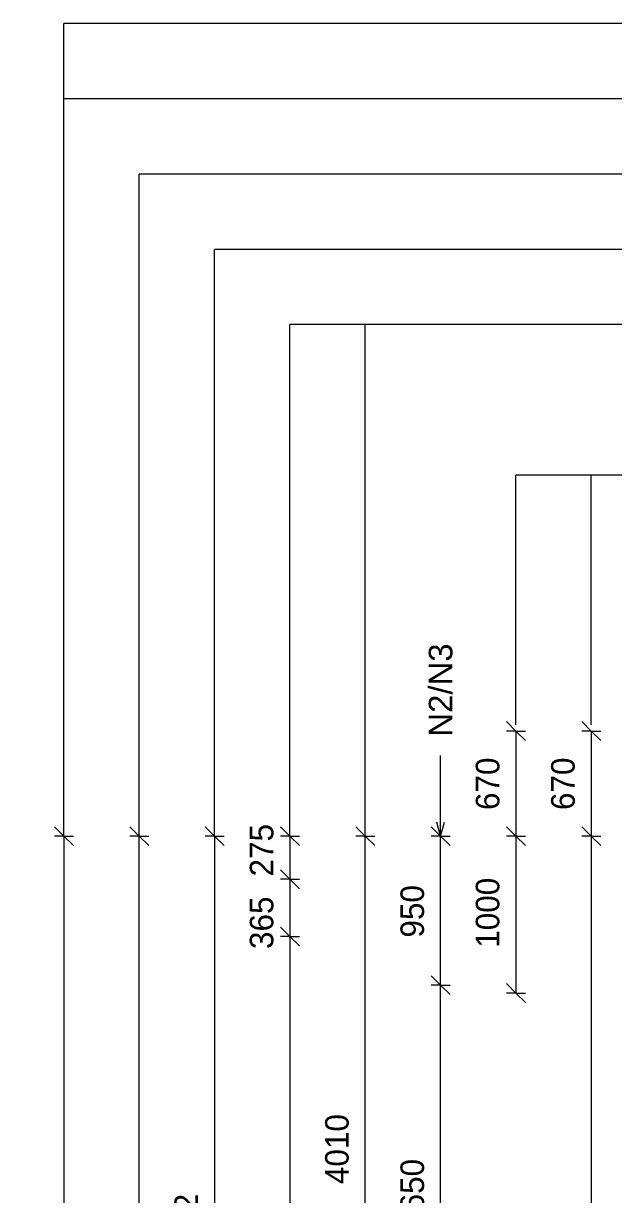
# Model space of a CAD drawing. Header units: millimetres. Extents: x -8906 to 7980, y -2564 to 13136.
# Drawn here: x -8906 to -5146, y 5415 to 12880 of the extents above; entities that cross this region are included whole.
import ezdxf

# ---------------------------------------------------------------- set-up
doc = ezdxf.new("R2010")
doc.units = ezdxf.units.MM
for name, color, linetype, lineweight in [('A-ANNO-DIMS', 211, 'Continuous', 9), ('A-ANNO-DIMS-60', 211, 'Continuous', 9), ('A-DETL-MBND', 5, 'Continuous', 18), ('G-ANNO-TEXT', 231, 'Continuous', 9)]:
    doc.layers.add(name, color=color, linetype=linetype, lineweight=lineweight)
doc.styles.add('Arial_1', font='arial.ttf', dxfattribs={"height": 150})
doc.styles.add('Nirmala UI Semilight', font='NirmalaS.ttf', dxfattribs={"height": 150})
doc.dimstyles.new('Arrow_Filled_-_2_5_NI_UI', dxfattribs={"dimscale": 304.8, "dimtxt": 157.104592, "dimasz": 0.393701, "dimexe": 0.19685, "dimexo": 0.0625, "dimgap": 0.19685, "dimtad": 1, "dimdec": 0, "dimzin": 0, "dimdsep": 46, "dimtxsty": 'Nirmala UI Semilight', "dimblk1": 'OBLIQUE', "dimblk2": 'OBLIQUE', "dimsah": 1, "dimcen": 0.09, "dimazin": 0, "dimtfac": 1, "dimtdec": 4, "dimtix": 1, "dimtmove": 0, "dimatfit": 3, "dimfxl": 0.19685, "dimfxlon": 1, "dimtvp": 1, "dimtolj": 1, "dimtzin": 0, "dimarcsym": 2})
doc.dimstyles.new('Arrow_Filled_-_2_5_NI_UI_1', dxfattribs={"dimscale": 304.8, "dimtxt": 157.104592, "dimasz": 0.393701, "dimexe": 0.19685, "dimexo": 0.0625, "dimgap": 0.19685, "dimtad": 1, "dimdec": 0, "dimzin": 0, "dimdsep": 46, "dimtxsty": 'Nirmala UI Semilight', "dimblk1": 'OBLIQUE', "dimblk2": 'OBLIQUE', "dimsah": 1, "dimcen": 0.09, "dimazin": 0, "dimtfac": 1, "dimtdec": 4, "dimtix": 1, "dimtmove": 2, "dimatfit": 3, "dimfxl": 0.19685, "dimfxlon": 1, "dimtvp": 1, "dimtolj": 1, "dimtzin": 0, "dimarcsym": 2})

# ---------------------------------------------------------------- blocks, each defined once
blk = doc.blocks.new('DIMBLOCK30-Elevation Front')
at = {"layer": 'A-ANNO-DIMS-60'}
for p, q in [((-5288.2, 8370), (-5348.2, 8430)), ((-5288.2, 8370), (-5348.2, 8370)), ((-5288.2, 8370), (-5288.2, 7700)), ((-5288.2, 8370), (-5228.2, 8310)), ((-5288.2, 8370), (-5228.2, 8370)), ((-5288.2, 7700), (-5348.2, 7760)), ((-5288.2, 7700), (-5348.2, 7700)), ((-5288.2, 7700), (-5228.2, 7640)), ((-5288.2, 7700), (-5228.2, 7700))]:
    blk.add_line(p, q, dxfattribs=at)
at = {"layer": 'A-ANNO-DIMS-60', "color": 0, "insert": (-5543.9, 7866.5), "char_height": 150, "width": 404.473, "attachment_point": 1, "rotation": 90, "line_spacing_factor": 1.142579, "style": 'Nirmala UI Semilight'}
blk.add_mtext('670', dxfattribs=at)
blk = doc.blocks.new('_Oblique')
at = {"color": 0, "linetype": 'ByBlock', "lineweight": -2}
blk.add_line((-0.5, -0.5), (0.5, 0.5), dxfattribs=at)
blk = doc.blocks.new('DIMBLOCK31-Elevation Front')
at = {"layer": 'A-ANNO-DIMS-60'}
for p, q in [((-5288.2, 7700), (-5348.2, 7760)), ((-5288.2, 7700), (-5348.2, 7700)), ((-5288.2, 7700), (-5288.2, -1365)), ((-5288.2, 7700), (-5228.2, 7640)), ((-5288.2, 7700), (-5228.2, 7700)), ((-5288.2, -1365), (-5348.2, -1305)), ((-5288.2, -1365), (-5348.2, -1365)), ((-5288.2, -1365), (-5228.2, -1425)), ((-5288.2, -1365), (-5228.2, -1365))]:
    blk.add_line(p, q, dxfattribs=at)
at = {"layer": 'A-ANNO-DIMS-60', "color": 0, "insert": (-5543.9, 2939), "char_height": 150, "width": 548.438, "attachment_point": 1, "rotation": 90, "line_spacing_factor": 1.142579, "style": 'Nirmala UI Semilight'}
blk.add_mtext('9065', dxfattribs=at)
blk = doc.blocks.new('DIMBLOCK33-Elevation Front')
at = {"layer": 'A-ANNO-DIMS-60'}
for p, q in [((-5768.2, 8370), (-5828.2, 8430)), ((-5768.2, 8370), (-5828.2, 8370)), ((-5768.2, 8370), (-5768.2, 7700)), ((-5768.2, 8370), (-5708.2, 8310)), ((-5768.2, 8370), (-5708.2, 8370)), ((-5768.2, 7700), (-5828.2, 7760)), ((-5768.2, 7700), (-5828.2, 7700)), ((-5768.2, 7700), (-5708.2, 7640)), ((-5768.2, 7700), (-5708.2, 7700))]:
    blk.add_line(p, q, dxfattribs=at)
at = {"layer": 'A-ANNO-DIMS-60', "color": 0, "insert": (-6023.9, 7866.5), "char_height": 150, "width": 404.473, "attachment_point": 1, "rotation": 90, "line_spacing_factor": 1.142579, "style": 'Nirmala UI Semilight'}
blk.add_mtext('670', dxfattribs=at)
blk = doc.blocks.new('DIMBLOCK34-Elevation Front')
at = {"layer": 'A-ANNO-DIMS-60'}
for p, q in [((-5768.2, 7700), (-5828.2, 7760)), ((-5768.2, 7700), (-5828.2, 7700)), ((-5768.2, 7700), (-5768.2, 6700)), ((-5768.2, 7700), (-5708.2, 7640)), ((-5768.2, 7700), (-5708.2, 7700)), ((-5768.2, 6700), (-5828.2, 6760)), ((-5768.2, 6700), (-5828.2, 6700)), ((-5768.2, 6700), (-5708.2, 6640)), ((-5768.2, 6700), (-5708.2, 6700))]:
    blk.add_line(p, q, dxfattribs=at)
at = {"layer": 'A-ANNO-DIMS-60', "color": 0, "insert": (-6023.9, 6988.6), "char_height": 150, "width": 507.305, "attachment_point": 1, "rotation": 90, "line_spacing_factor": 1.142579, "style": 'Nirmala UI Semilight'}
blk.add_mtext('1000', dxfattribs=at)
blk = doc.blocks.new('DIMBLOCK38-Elevation Front')
at = {"layer": 'A-ANNO-DIMS-60'}
for p, q in [((-6248.2, 6750), (-6308.2, 6810)), ((-6248.2, 6750), (-6308.2, 6750)), ((-6248.2, 4100), (-6248.2, 6750)), ((-6248.2, 6750), (-6188.2, 6690)), ((-6248.2, 6750), (-6188.2, 6750)), ((-6248.2, 4100), (-6308.2, 4160)), ((-6248.2, 4100), (-6308.2, 4100)), ((-6248.2, 4100), (-6188.2, 4040)), ((-6248.2, 4100), (-6188.2, 4100))]:
    blk.add_line(p, q, dxfattribs=at)
at = {"layer": 'A-ANNO-DIMS-60', "color": 0, "insert": (-6503.9, 5196.5), "char_height": 150, "width": 548.438, "attachment_point": 1, "rotation": 90, "line_spacing_factor": 1.142579, "style": 'Nirmala UI Semilight'}
blk.add_mtext('2650', dxfattribs=at)
blk = doc.blocks.new('DIMBLOCK39-Elevation Front')
at = {"layer": 'A-ANNO-DIMS-60'}
for p, q in [((-6248.2, 7700), (-6308.2, 7760)), ((-6248.2, 7700), (-6308.2, 7700)), ((-6248.2, 6750), (-6248.2, 7700)), ((-6248.2, 7700), (-6188.2, 7640)), ((-6248.2, 7700), (-6188.2, 7700)), ((-6248.2, 6750), (-6308.2, 6810)), ((-6248.2, 6750), (-6308.2, 6750)), ((-6248.2, 6750), (-6188.2, 6690)), ((-6248.2, 6750), (-6188.2, 6750))]:
    blk.add_line(p, q, dxfattribs=at)
at = {"layer": 'A-ANNO-DIMS-60', "color": 0, "insert": (-6503.9, 7053.6), "char_height": 150, "width": 411.328, "attachment_point": 1, "rotation": 90, "line_spacing_factor": 1.142579, "style": 'Nirmala UI Semilight'}
blk.add_mtext('950', dxfattribs=at)
blk = doc.blocks.new('DIMBLOCK44-Elevation Front')
at = {"layer": 'A-ANNO-DIMS-60'}
for p, q in [((-7208.2, 7700), (-7268.2, 7760)), ((-7208.2, 7700), (-7268.2, 7700)), ((-7208.2, 7700), (-7208.2, 7425)), ((-7208.2, 7700), (-7148.2, 7640)), ((-7208.2, 7700), (-7148.2, 7700)), ((-7208.2, 7425), (-7268.2, 7485)), ((-7208.2, 7425), (-7268.2, 7425)), ((-7208.2, 7425), (-7148.2, 7365)), ((-7208.2, 7425), (-7148.2, 7425))]:
    blk.add_line(p, q, dxfattribs=at)
at = {"layer": 'A-ANNO-DIMS-60', "color": 0, "insert": (-7463.9, 7442.9), "char_height": 150, "width": 404.473, "attachment_point": 1, "rotation": 90, "line_spacing_factor": 1.142579, "style": 'Nirmala UI Semilight'}
blk.add_mtext('275', dxfattribs=at)
blk = doc.blocks.new('DIMBLOCK45-Elevation Front')
at = {"layer": 'A-ANNO-DIMS-60'}
for p, q in [((-7208.2, 7425), (-7268.2, 7485)), ((-7208.2, 7425), (-7268.2, 7425)), ((-7208.2, 7425), (-7208.2, 7060)), ((-7208.2, 7425), (-7148.2, 7365)), ((-7208.2, 7425), (-7148.2, 7425)), ((-7208.2, 7060), (-7268.2, 7120)), ((-7208.2, 7060), (-7268.2, 7060)), ((-7208.2, 7060), (-7148.2, 7000)), ((-7208.2, 7060), (-7148.2, 7060))]:
    blk.add_line(p, q, dxfattribs=at)
at = {"layer": 'A-ANNO-DIMS-60', "color": 0, "insert": (-7463.9, 6980.6), "char_height": 150, "width": 411.328, "attachment_point": 1, "rotation": 90, "line_spacing_factor": 1.142579, "style": 'Nirmala UI Semilight'}
blk.add_mtext('365', dxfattribs=at)
blk = doc.blocks.new('DIMBLOCK46-Elevation Front')
at = {"layer": 'A-ANNO-DIMS-60'}
for p, q in [((-7208.2, 7060), (-7268.2, 7120)), ((-7208.2, 7060), (-7268.2, 7060)), ((-7208.2, 7060), (-7208.2, -1395)), ((-7208.2, 7060), (-7148.2, 7000)), ((-7208.2, 7060), (-7148.2, 7060)), ((-7208.2, -1395), (-7268.2, -1335)), ((-7208.2, -1395), (-7268.2, -1395)), ((-7208.2, -1395), (-7148.2, -1455)), ((-7208.2, -1395), (-7148.2, -1395))]:
    blk.add_line(p, q, dxfattribs=at)
at = {"layer": 'A-ANNO-DIMS-60', "color": 0, "insert": (-7463.9, 2602.6), "char_height": 150, "width": 551.866, "attachment_point": 1, "rotation": 90, "line_spacing_factor": 1.142579, "style": 'Nirmala UI Semilight'}
blk.add_mtext('8455', dxfattribs=at)
blk = doc.blocks.new('DIMBLOCK51-Elevation Front')
at = {"layer": 'A-ANNO-DIMS-60'}
for p, q in [((-6728.2, 7700), (-6788.2, 7760)), ((-6728.2, 7700), (-6788.2, 7700)), ((-6728.2, 3690), (-6728.2, 7700)), ((-6728.2, 7700), (-6668.2, 7640)), ((-6728.2, 7700), (-6668.2, 7700)), ((-6728.2, 3690), (-6788.2, 3750)), ((-6728.2, 3690), (-6788.2, 3690)), ((-6728.2, 3690), (-6668.2, 3630)), ((-6728.2, 3690), (-6668.2, 3690))]:
    blk.add_line(p, q, dxfattribs=at)
at = {"layer": 'A-ANNO-DIMS-60', "color": 0, "insert": (-6983.9, 5482.2), "char_height": 150, "width": 510.733, "attachment_point": 1, "rotation": 90, "line_spacing_factor": 1.142579, "style": 'Nirmala UI Semilight'}
blk.add_mtext('4010', dxfattribs=at)
blk = doc.blocks.new('DIMBLOCK55-Elevation Front')
at = {"layer": 'A-ANNO-DIMS-60'}
for p, q in [((-7688.2, 7700), (-7748.2, 7760)), ((-7688.2, 7700), (-7748.2, 7700)), ((-7688.2, 7700), (-7688.2, 2708.1)), ((-7688.2, 7700), (-7628.2, 7640)), ((-7688.2, 7700), (-7628.2, 7700)), ((-7688.2, 2708.1), (-7748.2, 2768.1)), ((-7688.2, 2708.1), (-7748.2, 2708.1)), ((-7688.2, 2708.1), (-7628.2, 2648.1)), ((-7688.2, 2708.1), (-7628.2, 2708.1))]:
    blk.add_line(p, q, dxfattribs=at)
at = {"layer": 'A-ANNO-DIMS-60', "color": 0, "insert": (-7943.9, 4974.1), "char_height": 150, "width": 551.866, "attachment_point": 1, "rotation": 90, "line_spacing_factor": 1.142579, "style": 'Nirmala UI Semilight'}
blk.add_mtext('4992', dxfattribs=at)
blk = doc.blocks.new('DIMBLOCK62-Elevation Front')
at = {"layer": 'A-ANNO-DIMS-60'}
for p, q in [((-8168.2, 7700), (-8228.2, 7760)), ((-8168.2, 7700), (-8228.2, 7700)), ((-8168.2, 659.6), (-8168.2, 7700)), ((-8168.2, 7700), (-8108.2, 7640)), ((-8168.2, 7700), (-8108.2, 7700)), ((-8168.2, 659.6), (-8228.2, 719.6)), ((-8168.2, 659.6), (-8228.2, 659.6)), ((-8168.2, 659.6), (-8108.2, 599.6)), ((-8168.2, 659.6), (-8108.2, 659.6))]:
    blk.add_line(p, q, dxfattribs=at)
at = {"layer": 'A-ANNO-DIMS-60', "color": 0, "insert": (-8423.9, 3952.7), "char_height": 150, "width": 545.01, "attachment_point": 1, "rotation": 90, "line_spacing_factor": 1.142579, "style": 'Nirmala UI Semilight'}
blk.add_mtext('7040', dxfattribs=at)
blk = doc.blocks.new('DIMBLOCK80-Elevation Front')
at = {"layer": 'A-ANNO-DIMS-60'}
for p, q in [((-8648.2, 7700), (-8708.2, 7760)), ((-8648.2, 7700), (-8708.2, 7700)), ((-8648.2, 7700), (-8648.2, -1395)), ((-8648.2, 7700), (-8588.2, 7640)), ((-8648.2, 7700), (-8588.2, 7700)), ((-8648.2, -1395), (-8708.2, -1335)), ((-8648.2, -1395), (-8708.2, -1395)), ((-8648.2, -1395), (-8588.2, -1455)), ((-8648.2, -1395), (-8588.2, -1395))]:
    blk.add_line(p, q, dxfattribs=at)
at = {"layer": 'A-ANNO-DIMS-60', "color": 0, "insert": (-8903.9, 2924), "char_height": 150, "width": 548.438, "attachment_point": 1, "rotation": 90, "line_spacing_factor": 1.142579, "style": 'Nirmala UI Semilight'}
blk.add_mtext('9095', dxfattribs=at)

msp = doc.modelspace()

# ---------------------------------------------------------------- linework, layer by layer
at = {"layer": 'A-DETL-MBND'}
for p, q in [((-8648.2, 7700), (-8648.2, 12880.3)), ((-2501.2, 12880.3), (-8648.2, 12880.3)), ((-2501.2, 12400.3), (-8648.2, 12400.3)), ((-8168.2, 7700), (-8168.2, 11920.3)), ((-2501.2, 11920.3), (-8168.2, 11920.3)), ((-7688.2, 7700), (-7688.2, 11440.3)), ((-2501.2, 11440.3), (-7688.2, 11440.3)), ((-7208.2, 7700), (-7208.2, 10960.3)), ((-2501.2, 10960.3), (-7208.2, 10960.3)), ((-6728.2, 7700), (-6728.2, 10960.3)), ((-5768.2, 8410), (-5768.2, 10000.3)), ((-2501.2, 10000.3), (-5768.2, 10000.3)), ((-5288.2, 8410), (-5288.2, 10000.3))]:
    msp.add_line(p, q, dxfattribs=at)
at = {"layer": 'G-ANNO-TEXT', "color": 7}
for q in [(-6248.3, 8214.6), (-6272.5, 7790.1), (-6224.2, 7790.1)]:
    msp.add_line((-6248.3, 7700.1), q, dxfattribs=at)

# ---------------------------------------------------------------- texts
at = {"layer": 'G-ANNO-TEXT', "color": 7, "insert": (-6323.3, 8334.6), "char_height": 150, "width": 716.709, "attachment_point": 1, "rotation": 90, "style": 'Arial_1'}
msp.add_mtext('N2/N3', dxfattribs=at)

# ---------------------------------------------------------------- dimensions: what is measured, and where the dimension line sits
at = {"layer": 'A-ANNO-DIMS'}
for base, p1, p2, override, picture, middle in [((-5768.2, 7700), (-5708.2, 8370), (-5708.2, 7700), {"dimpost": '<>', "dimfxl": 670}, 'DIMBLOCK33-Elevation Front', (-5905.8, 8035)), ((-5288.2, 7700), (-5228.2, 8370), (-5228.2, 7700), {"dimpost": '<>', "dimfxl": 670}, 'DIMBLOCK30-Elevation Front', (-5425.8, 8035)), ((-8648.2, -1395), (-8588.2, 7700), (-8588.2, -1395), {"dimpost": '<>', "dimfxl": 9095}, 'DIMBLOCK80-Elevation Front', (-8785.8, 3152.5)), ((-8168.2, 7700), (-8108.2, 659.6), (-8108.2, 7700), {"dimpost": '<>', "dimfxl": 7040.352752}, 'DIMBLOCK62-Elevation Front', (-8305.7, 4179.8)), ((-7688.2, 2708.1), (-7628.2, 7700), (-7628.2, 2708.1), {"dimpost": '<>', "dimfxl": 4991.879559}, 'DIMBLOCK55-Elevation Front', (-7825.8, 5204.1)), ((-6728.2, 7700), (-6668.2, 3690), (-6668.2, 7700), {"dimpost": '<>', "dimfxl": 4010}, 'DIMBLOCK51-Elevation Front', (-6866.2, 5695)), ((-6248.2, 7700), (-6188.2, 6750), (-6188.2, 7700), {"dimpost": '<>', "dimfxl": 950}, 'DIMBLOCK39-Elevation Front', (-6385.8, 7225)), ((-5768.2, 6700), (-5708.2, 7700), (-5708.2, 6700), {"dimpost": '<>', "dimfxl": 1000}, 'DIMBLOCK34-Elevation Front', (-5906.2, 7200)), ((-5288.2, -1365), (-5228.2, 7700), (-5228.2, -1365), {"dimpost": '<>', "dimfxl": 9065}, 'DIMBLOCK31-Elevation Front', (-5425.8, 3167.5)), ((-7208.2, -1395), (-7148.2, 7060), (-7148.2, -1395), {"dimpost": '<>', "dimfxl": 8455}, 'DIMBLOCK46-Elevation Front', (-7345.7, 2832.5)), ((-6248.2, 6750), (-6188.2, 4100), (-6188.2, 6750), {"dimpost": '<>', "dimfxl": 2650}, 'DIMBLOCK38-Elevation Front', (-6385.8, 5425))]:
    dim = msp.add_linear_dim(base=base, p1=p1, p2=p2, angle=90, dimstyle='Arrow_Filled_-_2_5_NI_UI', override=override, dxfattribs=at)
    dim.commit()
    dim.dimension.update_dxf_attribs({"geometry": picture, "text_midpoint": middle})
for base, p1, p2, override, picture, middle in [((-7208.2, 7425), (-7148.2, 7700), (-7148.2, 7425), {"dimpost": '<>', "dimfxl": 275}, 'DIMBLOCK44-Elevation Front', (-7363.9, 7645.1)), ((-7208.2, 7060), (-7148.2, 7425), (-7148.2, 7060), {"dimpost": '<>', "dimfxl": 365}, 'DIMBLOCK45-Elevation Front', (-7363.9, 7186.2))]:
    dim = msp.add_linear_dim(base=base, p1=p1, p2=p2, angle=90, dimstyle='Arrow_Filled_-_2_5_NI_UI_1', override=override, dxfattribs=at)
    dim.commit()
    dim.dimension.update_dxf_attribs({"geometry": picture, "text_midpoint": middle, "dimtype": 160, "text_rotation": 90})

doc.saveas('drawing.dxf')
